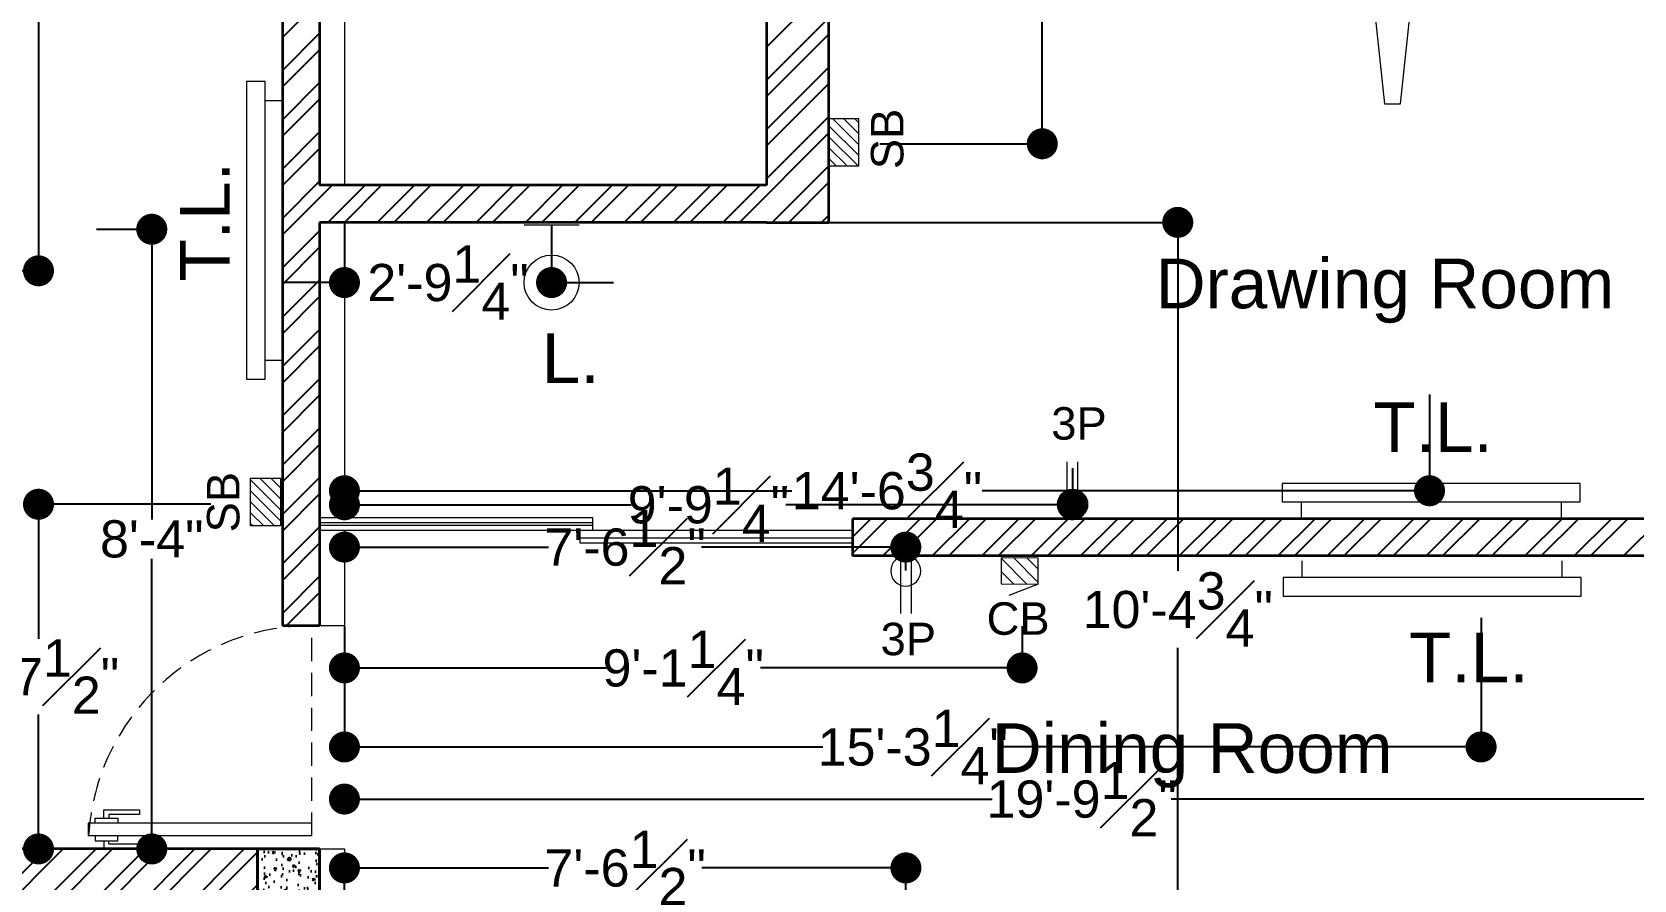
# Model space of a CAD drawing. Header units: inches. Extents: x 4161 to 8381, y 472 to 1500.
# Drawn here: x 7882.6 to 8140.7, y 1224.2 to 1360.9 of the extents above; entities that cross this region are included whole.
import ezdxf

# ---------------------------------------------------------------- set-up
doc = ezdxf.new("R2010")
doc.units = ezdxf.units.IN
doc.header["$MEASUREMENT"] = 0
doc.linetypes.add('ACAD_ISO03W100', pattern=[30, 12, -18])
doc.linetypes.add('HIDDEN', pattern=[0.375, 0.25, -0.125])
doc.layers.get('0').update_dxf_attribs({"lineweight": 35})
for name, color, linetype, lineweight in [('0.Columns', 1, 'Continuous', 35), ('1.Wall', 7, 'Continuous', 35), ('Beam', 170, 'Continuous', 15), ('Doors & Furni', 20, 'Continuous', 5), ('E_Elements', 7, 'Continuous', 15), ('E_FITTINGS', 7, 'Continuous', 15), ('Hatch', 7, 'Continuous', 15)]:
    doc.layers.add(name, color=color, linetype=linetype, lineweight=lineweight)
for name, color, linetype in [('4.Hatch', 14, 'Continuous'), ('5.Texts', 50, 'Continuous'), ('7.Dimention', 8, 'Continuous'), ('Electrical Components', 170, 'Continuous')]:
    doc.layers.add(name, color=color, linetype=linetype)
doc.styles.get("Standard").update_dxf_attribs({"font": 'arial.ttf'})
doc.dimstyles.get("Standard").update_dxf_attribs({"dimtxt": 6, "dimasz": 5, "dimexe": 0.18, "dimexo": 0.0625, "dimgap": 0.09, "dimtad": 0, "dimtih": 1, "dimtoh": 1, "dimzin": 0, "dimdsep": 46, "dimlunit": 4, "dimtxsty": 'Standard', "dimblk": 'DOT', "dimcen": 0.09, "dimadec": 0, "dimazin": 0, "dimtfac": 1, "dimtofl": 0, "dimtmove": 0, "dimatfit": 3, "dimfxl": 1, "dimfrac": 1, "dimtolj": 1, "dimtzin": 0, "dimarcsym": 0})

# ---------------------------------------------------------------- blocks, each defined once
blk = doc.blocks.new('Door')
at = {"layer": 'Doors & Furni', "color": 20}
for p, q in [((4004.74, 983.4), (4002.74, 983.4)), ((4002.74, 983.4), (4002.74, 947.4)), ((4004.74, 947.4), (4004.74, 983.4)), ((4001.9, 980.9), (4000.59, 980.9)), ((4000.59, 980.9), (4000.59, 975.13)), ((4002.74, 982.3), (4001.9, 982.3)), ((4001.9, 982.3), (4001.9, 978.61)), ((4004.74, 982.3), (4005.57, 982.3)), ((4005.57, 982.3), (4005.57, 978.61)), ((4005.57, 980.9), (4006.88, 980.9)), ((4006.88, 980.9), (4006.88, 975.13)), ((4001.34, 975.13), (4001.34, 980.06)), ((4001.34, 980.06), (4001.9, 980.06)), ((4001.9, 978.61), (4002.74, 978.61)), ((4005.57, 978.61), (4004.74, 978.61)), ((4006.13, 980.06), (4005.57, 980.06)), ((4006.13, 975.13), (4006.13, 980.06)), ((4000.59, 975.13), (4001.34, 975.13)), ((4006.88, 975.13), (4006.13, 975.13)), ((4002.74, 947.4), (4004.74, 947.4))]:
    blk.add_line(p, q, dxfattribs=at)
at = {"layer": 'Doors & Furni', "color": 1, "linetype": 'HIDDEN', "ltscale": 15}
blk.add_line((4002.74, 947.4), (4036.59, 947.4), dxfattribs=at)
blk.add_arc((4000.59, 947.4), 36, 0, 86.583, dxfattribs=at)
blk = doc.blocks.new('Hatch')
at = {"layer": '4.Hatch', "color": 244, "linetype": 'Continuous', "true_color": 0x991b1e}
for p, q in [((3054.72, 1312.58), (3058.45, 1316.31)), ((3054.72, 1309.93), (3061.1, 1316.31)), ((3056.4, 1306.31), (3066.4, 1316.31)), ((3059.05, 1306.31), (3069.05, 1316.31)), ((3064.36, 1306.31), (3074.36, 1316.31)), ((3067.01, 1306.31), (3077.01, 1316.31)), ((3072.31, 1306.31), (3082.31, 1316.31)), ((3074.96, 1306.31), (3084.96, 1316.31)), ((3080.27, 1306.31), (3090.27, 1316.31)), ((3082.92, 1306.31), (3092.92, 1316.31)), ((3088.22, 1306.31), (3097.38, 1315.47)), ((3090.87, 1306.31), (3097.38, 1312.82)), ((3044.72, 1299.93), (3051.1, 1306.31)), ((3096.18, 1306.31), (3097.38, 1307.52)), ((3044.72, 1294.63), (3054.72, 1304.63)), ((3044.72, 1291.98), (3054.72, 1301.98)), ((3044.72, 1286.67), (3054.72, 1296.67)), ((3044.72, 1284.02), (3054.72, 1294.02)), ((3044.72, 1278.72), (3054.72, 1288.72)), ((3044.72, 1276.07), (3054.72, 1286.07)), ((3044.72, 1270.76), (3054.72, 1280.76)), ((3044.72, 1268.11), (3054.72, 1278.11)), ((3048.3, 1266.39), (3054.72, 1272.81)), ((3050.95, 1266.39), (3054.72, 1270.16)), ((3044.72, 1151.44), (3049.92, 1156.64)), ((3044.72, 1148.79), (3052.57, 1156.64)), ((3044.72, 1143.48), (3054.72, 1153.48)), ((3044.72, 1140.83), (3054.72, 1150.83)), ((3044.72, 1135.53), (3054.72, 1145.53)), ((3044.72, 1132.88), (3054.72, 1142.88)), ((3044.72, 1127.57), (3054.72, 1137.57)), ((3047.11, 1127.31), (3054.72, 1134.92)), ((3052.41, 1127.31), (3054.72, 1129.62)), ((3030.72, 1121.53), (3036.5, 1127.31)), ((3030.72, 1118.88), (3039.15, 1127.31)), ((3034.46, 1117.31), (3044.46, 1127.31)), ((3054.72, 1121.66), (3060.37, 1127.31)), ((3054.72, 1119.01), (3063.02, 1127.31)), ((3058.32, 1117.31), (3068.32, 1127.31)), ((3060.97, 1117.31), (3070.97, 1127.31)), ((3066.28, 1117.31), (3076.28, 1127.31)), ((3068.93, 1117.31), (3078.93, 1127.31)), ((3074.23, 1117.31), (3084.23, 1127.31)), ((3076.88, 1117.31), (3086.88, 1127.31)), ((3082.19, 1117.31), (3092.19, 1127.31)), ((3084.84, 1117.31), (3094.84, 1127.31)), ((3090.14, 1117.31), (3100.14, 1127.31)), ((3092.79, 1117.31), (3102.79, 1127.31)), ((3098.1, 1117.31), (3108.1, 1127.31)), ((3100.75, 1117.31), (3110.75, 1127.31)), ((3106.05, 1117.31), (3116.05, 1127.31)), ((3108.7, 1117.31), (3118.7, 1127.31)), ((3114.01, 1117.31), (3124.01, 1127.31)), ((3116.66, 1117.31), (3126.66, 1127.31)), ((3121.96, 1117.31), (3131.96, 1127.31)), ((3124.61, 1117.31), (3134.61, 1127.31)), ((3129.92, 1117.31), (3139.92, 1127.31)), ((3132.57, 1117.31), (3142.57, 1127.31)), ((3137.87, 1117.31), (3147.87, 1127.31)), ((3140.52, 1117.31), (3150.52, 1127.31)), ((3145.83, 1117.31), (3155.83, 1127.31)), ((3148.48, 1117.31), (3158.48, 1127.31)), ((3153.78, 1117.31), (3163.78, 1127.31)), ((3156.43, 1117.31), (3166.43, 1127.31)), ((3161.74, 1117.31), (3171.74, 1127.31)), ((3164.39, 1117.31), (3174.39, 1127.31)), ((3169.69, 1117.31), (3179.69, 1127.31)), ((3172.34, 1117.31), (3182.34, 1127.31)), ((3177.65, 1117.31), (3187.65, 1127.31)), ((3180.3, 1117.31), (3190.3, 1127.31)), ((3185.6, 1117.31), (3195.6, 1127.31)), ((3188.25, 1117.31), (3198.25, 1127.31)), ((3193.56, 1117.31), (3203.56, 1127.31)), ((3196.21, 1117.31), (3205.72, 1126.82)), ((3037.11, 1117.31), (3044.72, 1124.92)), ((3201.51, 1117.31), (3205.72, 1121.52)), ((3042.41, 1117.31), (3044.72, 1119.62)), ((3204.16, 1117.31), (3205.72, 1118.87)), ((3209.72, 1114.91), (3212.12, 1117.31)), ((3209.72, 1109.61), (3215.72, 1115.61)), ((3209.72, 1106.96), (3215.72, 1112.96)), ((3209.72, 1101.66), (3215.72, 1107.66)), ((3209.72, 1099), (3215.72, 1105)), ((3209.72, 1093.7), (3215.72, 1099.7)), ((3209.72, 1091.05), (3215.72, 1097.05)), ((3213.79, 1089.81), (3215.72, 1091.75))]:
    blk.add_line(p, q, dxfattribs=at)
blk = doc.blocks.new('FAN')
at = {"layer": 'E_Elements'}
for p, q in [((-23.57, 15.12), (-24.88, 12.85)), ((-4.97, 6.83), (-23.57, 15.12)), ((23.57, 15.12), (4.97, 6.83)), ((24.88, 12.85), (23.57, 15.12)), ((-24.88, 12.85), (-8.39, 0.89)), ((8.39, 0.89), (24.88, 12.85)), ((-8.26, 4.77), (-5.89, 5.4)), ((-5.82, 5.34), (-4.97, 6.83)), ((-3.34, 3.91), (-5.82, 5.34)), ((5.82, 5.34), (3.34, 3.91)), ((4.97, 6.83), (5.82, 5.34)), ((8.26, 4.77), (5.89, 5.4)), ((-7.62, 2.4), (-8.26, 4.77)), ((7.62, 2.4), (8.26, 4.77)), ((-8.39, 0.89), (-7.54, 2.37)), ((-7.54, 2.37), (-5.06, 0.94)), ((5.06, 0.94), (7.54, 2.37)), ((7.54, 2.37), (8.39, 0.89)), ((-1.71, -4.85), (-1.71, -7.71)), ((1.71, -7.71), (1.71, -4.85)), ((-3.43, -7.71), (-1.31, -27.97)), ((-1.71, -7.71), (-3.43, -7.71)), ((1.31, -27.97), (3.43, -7.71)), ((3.43, -7.71), (1.71, -7.71)), ((-1.73, -7.8), (0, -9.53)), ((0, -9.53), (1.73, -7.8)), ((-1.31, -27.97), (1.31, -27.97))]:
    blk.add_line(p, q, dxfattribs=at)
for start, end in [(360, 180), (180, 0)]:
    blk.add_arc((0, 0), 5.14, start, end, dxfattribs=at)
blk = doc.blocks.new('O')
at = {"layer": 'E_Elements', "ltscale": 4}
for p, q in [((9523.61, 2111.57), (9520.91, 2111.57)), ((9523.61, 2069.68), (9520.91, 2069.68))]:
    blk.add_line(p, q, dxfattribs=at)
at = {"layer": 'E_Elements', "ltscale": 0.01}
blk.add_lwpolyline([(9526.61, 2066.63), (9526.61, 2114.63), (9523.61, 2114.63), (9523.61, 2066.63)], close=True, dxfattribs=at)
blk = doc.blocks.new('A$C482B25E6')
at = {"layer": 'E_FITTINGS'}
for p, q in [((0, 0), (0, 7.1)), ((3.9, 3.55), (0, 3.55))]:
    blk.add_line(p, q, dxfattribs=at)
blk.add_circle((7.45, 3.55), 3.55, dxfattribs=at)
blk = doc.blocks.new('2')
at = {"layer": 'Hatch', "ltscale": 0.01}
h = blk.add_hatch(dxfattribs=at)
h.set_pattern_fill('ANSI31', color=256, scale=10, style=0)
h.paths.add_polyline_path([(7846.79, 2035.92), (7841.97, 2035.92), (7841.97, 2028.24), (7846.79, 2028.24)])
at = {"layer": 'E_Elements'}
blk.add_lwpolyline([(7841.97, 2028.24), (7846.79, 2028.24), (7846.79, 2035.92), (7841.97, 2035.92)], close=True, dxfattribs=at)
blk = doc.blocks.new('l')
at = {"layer": 'Hatch', "ltscale": 0.01}
h = blk.add_hatch(dxfattribs=at)
h.set_pattern_fill('ANSI31', color=256, scale=10, style=0)
h.set_pattern_definition([(45, (-245.7583, -15.9394), (-0.88388348, 0.88388348), [])])
h.paths.add_polyline_path([(7980.58, 2127.19), (7980.58, 2132.19), (7977.08, 2132.19), (7977.08, 2127.19)])
at = {"layer": 'E_FITTINGS', "ltscale": 0.01}
blk.add_line((7980.58, 2132.19), (7982.15, 2128.25), dxfattribs=at)
blk.add_lwpolyline([(7977.08, 2127.19), (7980.58, 2127.19), (7980.58, 2132.19), (7977.08, 2132.19)], close=True, dxfattribs=at)
blk = doc.blocks.new('Column2.0')
at = {"layer": '0.Columns', "true_color": 0x991b1e}
h = blk.add_hatch(dxfattribs=at)
h.set_pattern_fill('AR-CONC', color=244, scale=0.54)
h.set_pattern_definition([(50, (868.9964, 332.3348), (3.873205, -0.3388615), [0.405, -4.455]), (355, (868.9964, 332.335), (-0.7492572, 4.0618375), [0.324, -3.564]), (100.45144, (869.319, 332.3066), (3.1239478, 3.722976), [0.344197, -3.7861674]), (46.1842, (868.9964, 333.415), (5.763103, -0.893804), [0.6075, -6.6825]), (96.63564, (869.4767, 333.3403), (5.0471745, 5.2602404), [0.516296, -5.679254]), (351.18416, (868.9964, 333.415), (5.0471745, 5.26024), [0.486, -5.346]), (21, (869.5364, 333.1448), (3.223298, -2.174142), [0.405, -4.455]), (326, (869.5364, 333.145), (1.3139028, 3.9158102), [0.324, -3.564]), (71.45144, (869.805, 332.9636), (4.537201, 1.7416682), [0.344197, -3.7861674]), (37.5, (868.9964, 332.3348), (0.0656632, 1.7976268), [0, -3.5208, 0, -3.618, 0, -3.5775]), (7.5, (868.9964, 332.3348), (1.4205755, 2.1298232), [0, -2.0628, 0, -3.4398, 0, -1.3635]), (327.5, (867.7922, 332.3348), (2.88264116, -0.1217963), [0, -1.35, 0, -4.212, 0, -5.589]), (317.5, (867.2522, 332.3348), (3.1492053, 0.5405669), [0, -1.755, 0, -2.7972, 0, -3.969])])
h.paths.add_polyline_path([(4674.88, 1327.63), (4674.88, 1337.63), (4664.88, 1337.63), (4664.88, 1327.63)])
at = {"layer": '0.Columns', "linetype": 'ACAD_ISO03W100', "lineweight": 40}
for p, q in [((4674.88, 1337.63), (4664.88, 1337.63)), ((4664.88, 1337.63), (4664.88, 1327.63)), ((4674.88, 1327.63), (4674.88, 1337.63)), ((4664.88, 1327.63), (4674.88, 1327.63))]:
    blk.add_line(p, q, dxfattribs=at)
blk = doc.blocks.new('1111111111111111')
at = {"layer": 'E_FITTINGS', "ltscale": 3}
for p, q in [((8001.12, 2853.82), (8010.23, 2853.82)), ((8001.12, 2852.1), (8010.23, 2852.1))]:
    blk.add_line(p, q, dxfattribs=at)
blk.add_circle((8003.38, 2852.96), 2.42, dxfattribs=at)
blk = doc.blocks.new('_Dot')
at = {"color": 0, "linetype": 'ByBlock', "lineweight": -2}
blk.add_line((-0.5, 0), (-1, 0), dxfattribs=at)
at = {"color": 0, "linetype": 'ByBlock', "lineweight": 60, "const_width": 0.5}
blk.add_lwpolyline([(-0.25, 0, 1), (0.25, 0, 1)], format="xyb", close=True, dxfattribs=at)
blk = doc.blocks.new('*D205')
at = {"layer": '7.Dimention', "color": 0, "lineweight": -2, "transparency": 16777216}
for p, q in [((7883.68, 1408.12), (7883.68, 1322.2)), ((7841.87, 1322.44), (7841.87, 1322.56)), ((7846.87, 1322.38), (7849.47, 1322.38)), ((7878.68, 1322.38), (7876.08, 1322.38))]:
    blk.add_line(p, q, dxfattribs=at)
at = {"layer": 'Defpoints', "color": 0, "transparency": 16777216}
for p in [(7883.68, 1408.19), (7841.87, 1322.38), (7841.87, 1322.38)]:
    blk.add_point(p, dxfattribs=at)
at = {"layer": '7.Dimention', "color": 0, "lineweight": -2, "transparency": 16777216, "xscale": 5, "yscale": 5, "zscale": 5, "rotation": 180}
blk.add_blockref('_Dot', (7841.87, 1322.38), dxfattribs=at)
at = {"layer": '7.Dimention', "color": 0, "lineweight": -2, "transparency": 16777216, "xscale": 5, "yscale": 5, "zscale": 5}
blk.add_blockref('_Dot', (7883.68, 1322.38), dxfattribs=at)
at = {"layer": '7.Dimention', "color": 0, "transparency": 16777216, "insert": (7862.78, 1322.38), "char_height": 6, "attachment_point": 5}
blk.add_mtext('\\A1;3\'-5{\\H1x;\\S3#4;}"', dxfattribs=at)
blk = doc.blocks.new('*D167')
at = {"layer": '7.Dimention', "color": 0, "lineweight": -2, "transparency": 16777216}
for p, q in [((7911.45, 1284.75), (7883.5, 1284.75)), ((7883.68, 1279.75), (7883.68, 1263.08)), ((7883.68, 1234.19), (7883.68, 1250.85)), ((7911.45, 1229.19), (7883.5, 1229.19))]:
    blk.add_line(p, q, dxfattribs=at)
at = {"layer": 'Defpoints', "color": 0, "transparency": 16777216}
for p in [(7883.68, 1284.75), (7911.51, 1284.75), (7911.51, 1229.19)]:
    blk.add_point(p, dxfattribs=at)
at = {"layer": '7.Dimention', "color": 0, "lineweight": -2, "transparency": 16777216, "xscale": 5, "yscale": 5, "zscale": 5}
for p, rotation in [((7883.68, 1284.75), 90), ((7883.68, 1229.19), 270)]:
    blk.add_blockref('_Dot', p, dxfattribs=dict(at, rotation=rotation))
at = {"layer": '7.Dimention', "color": 0, "transparency": 16777216, "insert": (7883.68, 1256.97), "char_height": 6, "attachment_point": 5}
blk.add_mtext('\\A1;4\'-7{\\H1x;\\S1#2;}"', dxfattribs=at)
blk = doc.blocks.new('*D168')
at = {"layer": '7.Dimention', "color": 0, "lineweight": -2, "transparency": 16777216}
for p, q in [((7932.97, 1330.12), (7932.97, 1320.31)), ((7966.34, 1329.74), (7966.34, 1320.31)), ((7927.97, 1320.49), (7922.97, 1320.49)), ((7971.34, 1320.49), (7976.34, 1320.49))]:
    blk.add_line(p, q, dxfattribs=at)
at = {"layer": 'Defpoints', "color": 0, "transparency": 16777216}
for p in [(7932.97, 1330.19), (7966.34, 1329.8), (7966.34, 1320.49)]:
    blk.add_point(p, dxfattribs=at)
at = {"layer": '7.Dimention', "color": 0, "lineweight": -2, "transparency": 16777216, "xscale": 5, "yscale": 5, "zscale": 5}
blk.add_blockref('_Dot', (7932.97, 1320.49), dxfattribs=at)
at = {"layer": '7.Dimention', "color": 0, "lineweight": -2, "transparency": 16777216, "xscale": 5, "yscale": 5, "zscale": 5, "rotation": 180}
blk.add_blockref('_Dot', (7966.34, 1320.49), dxfattribs=at)
at = {"layer": '7.Dimention', "color": 0, "transparency": 16777216, "insert": (7949.66, 1320.49), "char_height": 6, "attachment_point": 5}
blk.add_mtext('\\A1;2\'-9{\\H1x;\\S1#4;}"', dxfattribs=at)
blk = doc.blocks.new('*D171')
at = {"layer": '7.Dimention', "color": 0, "lineweight": -2, "transparency": 16777216}
for p, q in [((7893.01, 1329.08), (7902.11, 1329.08)), ((7901.93, 1324.08), (7901.93, 1282.29)), ((7901.93, 1234.19), (7901.93, 1275.98)), ((7893.01, 1229.19), (7902.11, 1229.19))]:
    blk.add_line(p, q, dxfattribs=at)
at = {"layer": 'Defpoints', "color": 0, "transparency": 16777216}
for p in [(7892.95, 1329.08), (7901.93, 1329.08), (7892.95, 1229.19)]:
    blk.add_point(p, dxfattribs=at)
at = {"layer": '7.Dimention', "color": 0, "lineweight": -2, "transparency": 16777216, "xscale": 5, "yscale": 5, "zscale": 5}
for p, rotation in [((7901.93, 1329.08), 90), ((7901.93, 1229.19), 270)]:
    blk.add_blockref('_Dot', p, dxfattribs=dict(at, rotation=rotation))
at = {"layer": '7.Dimention', "color": 0, "transparency": 16777216, "insert": (7901.93, 1279.13), "char_height": 6, "attachment_point": 5}
blk.add_mtext('\\A1;8\'-4"', dxfattribs=at)
blk = doc.blocks.new('*D174')
at = {"layer": '7.Dimention', "color": 0, "lineweight": -2, "transparency": 16777216}
for p, q in [((8019.25, 1456.19), (8045.58, 1456.19)), ((8045.4, 1451.19), (8045.4, 1405.68)), ((8045.4, 1347.86), (8045.4, 1393.37)), ((8019.25, 1342.86), (8045.58, 1342.86))]:
    blk.add_line(p, q, dxfattribs=at)
at = {"layer": 'Defpoints', "color": 0, "transparency": 16777216}
for p in [(8019.18, 1456.19), (8019.18, 1342.86), (8045.4, 1342.86)]:
    blk.add_point(p, dxfattribs=at)
at = {"layer": '7.Dimention', "color": 0, "lineweight": -2, "transparency": 16777216, "xscale": 5, "yscale": 5, "zscale": 5}
for p, rotation in [((8045.4, 1456.19), 90), ((8045.4, 1342.86), 270)]:
    blk.add_blockref('_Dot', p, dxfattribs=dict(at, rotation=rotation))
at = {"layer": '7.Dimention', "color": 0, "transparency": 16777216, "insert": (8045.4, 1399.52), "char_height": 6, "attachment_point": 5}
blk.add_mtext('\\A1;9\'-5{\\H1x;\\S1#4;}"', dxfattribs=at)
blk = doc.blocks.new('*D182')
at = {"layer": '7.Dimention', "color": 0, "lineweight": -2, "transparency": 16777216}
for p, q in [((8050.25, 1290.59), (8050.25, 1284.49)), ((7932.97, 1282.69), (7932.97, 1284.85)), ((7937.97, 1284.67), (7979.17, 1284.67)), ((8045.25, 1284.67), (8004.06, 1284.67))]:
    blk.add_line(p, q, dxfattribs=at)
at = {"layer": 'Defpoints', "color": 0, "transparency": 16777216}
for p in [(8050.25, 1290.65), (8050.25, 1284.67), (7932.97, 1282.62)]:
    blk.add_point(p, dxfattribs=at)
at = {"layer": '7.Dimention', "color": 0, "lineweight": -2, "transparency": 16777216, "xscale": 5, "yscale": 5, "zscale": 5, "rotation": 180}
blk.add_blockref('_Dot', (7932.97, 1284.67), dxfattribs=at)
at = {"layer": '7.Dimention', "color": 0, "lineweight": -2, "transparency": 16777216, "xscale": 5, "yscale": 5, "zscale": 5}
blk.add_blockref('_Dot', (8050.25, 1284.67), dxfattribs=at)
at = {"layer": '7.Dimention', "color": 0, "transparency": 16777216, "insert": (7991.61, 1284.67), "char_height": 6, "attachment_point": 5}
blk.add_mtext('\\A1;9\'-9{\\H1x;\\S1#4;}"', dxfattribs=at)
blk = doc.blocks.new('*D183')
at = {"layer": '7.Dimention', "color": 0, "lineweight": -2, "transparency": 16777216}
for p, q in [((8107.79, 1302.47), (8107.79, 1286.75)), ((7932.97, 1282.69), (7932.97, 1287.11)), ((7937.97, 1286.93), (8005.03, 1286.93)), ((8102.79, 1286.93), (8035.74, 1286.93))]:
    blk.add_line(p, q, dxfattribs=at)
at = {"layer": 'Defpoints', "color": 0, "transparency": 16777216}
for p in [(8107.79, 1302.54), (8107.79, 1286.93), (7932.97, 1282.62)]:
    blk.add_point(p, dxfattribs=at)
at = {"layer": '7.Dimention', "color": 0, "lineweight": -2, "transparency": 16777216, "xscale": 5, "yscale": 5, "zscale": 5, "rotation": 180}
blk.add_blockref('_Dot', (7932.97, 1286.93), dxfattribs=at)
at = {"layer": '7.Dimention', "color": 0, "lineweight": -2, "transparency": 16777216, "xscale": 5, "yscale": 5, "zscale": 5}
blk.add_blockref('_Dot', (8107.79, 1286.93), dxfattribs=at)
at = {"layer": '7.Dimention', "color": 0, "transparency": 16777216, "insert": (8020.38, 1286.93), "char_height": 6, "attachment_point": 5}
blk.add_mtext('\\A1;14\'-6{\\H1x;\\S3#4;}"', dxfattribs=at)
blk = doc.blocks.new('*D184')
at = {"layer": '7.Dimention', "color": 0, "lineweight": -2, "transparency": 16777216}
for p, q in [((7932.97, 1280.52), (7932.97, 1277.67)), ((7937.97, 1277.85), (7965.86, 1277.85)), ((8018.41, 1277.85), (7990.52, 1277.85)), ((8023.41, 1274.05), (8023.41, 1278.03))]:
    blk.add_line(p, q, dxfattribs=at)
at = {"layer": 'Defpoints', "color": 0, "transparency": 16777216}
for p in [(7932.97, 1280.58), (8023.41, 1277.85), (8023.41, 1273.98)]:
    blk.add_point(p, dxfattribs=at)
at = {"layer": '7.Dimention', "color": 0, "lineweight": -2, "transparency": 16777216, "xscale": 5, "yscale": 5, "zscale": 5, "rotation": 180}
blk.add_blockref('_Dot', (7932.97, 1277.85), dxfattribs=at)
at = {"layer": '7.Dimention', "color": 0, "lineweight": -2, "transparency": 16777216, "xscale": 5, "yscale": 5, "zscale": 5}
blk.add_blockref('_Dot', (8023.41, 1277.85), dxfattribs=at)
at = {"layer": '7.Dimention', "color": 0, "transparency": 16777216, "insert": (7978.19, 1277.85), "char_height": 6, "attachment_point": 5}
blk.add_mtext('\\A1;7\'-6{\\H1x;\\S1#2;}"', dxfattribs=at)
blk = doc.blocks.new('*D185')
at = {"layer": '7.Dimention', "color": 0, "lineweight": -2, "transparency": 16777216}
for p, q in [((7932.97, 1265.12), (7932.97, 1258.19)), ((8042.15, 1265.12), (8042.15, 1258.19)), ((7937.97, 1258.37), (7975.12, 1258.37)), ((8037.15, 1258.37), (8000.01, 1258.37))]:
    blk.add_line(p, q, dxfattribs=at)
at = {"layer": 'Defpoints', "color": 0, "transparency": 16777216}
for p in [(7932.97, 1265.19), (8042.15, 1265.19), (8042.15, 1258.37)]:
    blk.add_point(p, dxfattribs=at)
at = {"layer": '7.Dimention', "color": 0, "lineweight": -2, "transparency": 16777216, "xscale": 5, "yscale": 5, "zscale": 5, "rotation": 180}
blk.add_blockref('_Dot', (7932.97, 1258.37), dxfattribs=at)
at = {"layer": '7.Dimention', "color": 0, "lineweight": -2, "transparency": 16777216, "xscale": 5, "yscale": 5, "zscale": 5}
blk.add_blockref('_Dot', (8042.15, 1258.37), dxfattribs=at)
at = {"layer": '7.Dimention', "color": 0, "transparency": 16777216, "insert": (7987.56, 1258.37), "char_height": 6, "attachment_point": 5}
blk.add_mtext('\\A1;9\'-1{\\H1x;\\S1#4;}"', dxfattribs=at)
blk = doc.blocks.new('*D186')
at = {"layer": '7.Dimention', "color": 0, "lineweight": -2, "transparency": 16777216}
for p, q in [((7932.97, 1265.12), (7932.97, 1245.45)), ((8116.1, 1266.42), (8116.1, 1245.45)), ((7937.97, 1245.63), (8010.04, 1245.63)), ((8111.1, 1245.63), (8039.03, 1245.63))]:
    blk.add_line(p, q, dxfattribs=at)
at = {"layer": 'Defpoints', "color": 0, "transparency": 16777216}
for p in [(7932.97, 1265.19), (8116.1, 1266.48), (8116.1, 1245.63)]:
    blk.add_point(p, dxfattribs=at)
at = {"layer": '7.Dimention', "color": 0, "lineweight": -2, "transparency": 16777216, "xscale": 5, "yscale": 5, "zscale": 5, "rotation": 180}
blk.add_blockref('_Dot', (7932.97, 1245.63), dxfattribs=at)
at = {"layer": '7.Dimention', "color": 0, "lineweight": -2, "transparency": 16777216, "xscale": 5, "yscale": 5, "zscale": 5}
blk.add_blockref('_Dot', (8116.1, 1245.63), dxfattribs=at)
at = {"layer": '7.Dimention', "color": 0, "transparency": 16777216, "insert": (8024.54, 1245.63), "char_height": 6, "attachment_point": 5}
blk.add_mtext('\\A1;15\'-3{\\H1x;\\S1#4;}"', dxfattribs=at)
blk = doc.blocks.new('*D126')
at = {"layer": '7.Dimention', "color": 0, "lineweight": -2, "transparency": 16777216}
for p, q in [((7932.97, 1238.41), (7932.97, 1237.05)), ((7937.97, 1237.23), (8037.34, 1237.23)), ((8165.53, 1237.23), (8066.15, 1237.23)), ((8170.53, 1238.41), (8170.53, 1237.05))]:
    blk.add_line(p, q, dxfattribs=at)
at = {"layer": 'Defpoints', "color": 0, "transparency": 16777216}
for p in [(7932.97, 1238.47), (8170.53, 1238.47), (8170.53, 1237.23)]:
    blk.add_point(p, dxfattribs=at)
at = {"layer": '7.Dimention', "color": 0, "lineweight": -2, "transparency": 16777216, "xscale": 5, "yscale": 5, "zscale": 5, "rotation": 180}
blk.add_blockref('_Dot', (7932.97, 1237.23), dxfattribs=at)
at = {"layer": '7.Dimention', "color": 0, "lineweight": -2, "transparency": 16777216, "xscale": 5, "yscale": 5, "zscale": 5}
blk.add_blockref('_Dot', (8170.53, 1237.23), dxfattribs=at)
at = {"layer": '7.Dimention', "color": 0, "transparency": 16777216, "insert": (8051.75, 1237.23), "char_height": 6, "attachment_point": 5}
blk.add_mtext('\\A1;19\'-9{\\H1x;\\S1#2;}"', dxfattribs=at)
blk = doc.blocks.new('*D187')
at = {"layer": '7.Dimention', "color": 0, "lineweight": -2, "transparency": 16777216}
for p, q in [((7932.97, 1191.63), (7932.97, 1226.31)), ((7937.97, 1226.13), (7965.87, 1226.13)), ((8018.43, 1226.13), (7990.53, 1226.13)), ((8023.43, 1191.63), (8023.43, 1226.31))]:
    blk.add_line(p, q, dxfattribs=at)
at = {"layer": 'Defpoints', "color": 0, "transparency": 16777216}
for p in [(8023.43, 1226.13), (7932.97, 1191.56), (8023.43, 1191.56)]:
    blk.add_point(p, dxfattribs=at)
at = {"layer": '7.Dimention', "color": 0, "lineweight": -2, "transparency": 16777216, "xscale": 5, "yscale": 5, "zscale": 5, "rotation": 180}
blk.add_blockref('_Dot', (7932.97, 1226.13), dxfattribs=at)
at = {"layer": '7.Dimention', "color": 0, "lineweight": -2, "transparency": 16777216, "xscale": 5, "yscale": 5, "zscale": 5}
blk.add_blockref('_Dot', (8023.43, 1226.13), dxfattribs=at)
at = {"layer": '7.Dimention', "color": 0, "transparency": 16777216, "insert": (7978.2, 1226.13), "char_height": 6, "attachment_point": 5}
blk.add_mtext('\\A1;7\'-6{\\H1x;\\S1#2;}"', dxfattribs=at)
blk = doc.blocks.new('*D163')
at = {"layer": '7.Dimention', "color": 0, "lineweight": -2, "transparency": 16777216}
for p, q in [((7948.93, 1330.19), (8067.41, 1330.19)), ((8067.23, 1325.19), (8067.23, 1274)), ((8067.23, 1210.4), (8067.23, 1261.59)), ((7948.93, 1205.4), (8067.41, 1205.4))]:
    blk.add_line(p, q, dxfattribs=at)
at = {"layer": 'Defpoints', "color": 0, "transparency": 16777216}
for p in [(7948.87, 1330.19), (7948.87, 1205.4), (8067.23, 1205.4)]:
    blk.add_point(p, dxfattribs=at)
at = {"layer": '7.Dimention', "color": 0, "lineweight": -2, "transparency": 16777216, "xscale": 5, "yscale": 5, "zscale": 5}
for p, rotation in [((8067.23, 1330.19), 90), ((8067.23, 1205.4), 270)]:
    blk.add_blockref('_Dot', p, dxfattribs=dict(at, rotation=rotation))
at = {"layer": '7.Dimention', "color": 0, "transparency": 16777216, "insert": (8067.23, 1267.79), "char_height": 6, "attachment_point": 5}
blk.add_mtext('\\A1;10\'-4{\\H1x;\\S3#4;}"', dxfattribs=at)

msp = doc.modelspace()

# ---------------------------------------------------------------- linework, layer by layer
at = {"layer": '1.Wall'}
for p, q in [((8000.972, 1418.186), (8000.972, 1336.186)), ((8010.972, 1408.185), (8010.972, 1330.186)), ((7922.972, 1378.186), (7922.972, 1265.186)), ((7928.972, 1378.186), (7928.972, 1336.186)), ((8000.972, 1336.186), (7928.972, 1336.186)), ((7928.972, 1330.186), (7928.972, 1265.186)), ((7928.972, 1330.186), (7928.972, 1265.186)), ((8000.972, 1330.186), (7928.972, 1330.186)), ((8000.972, 1330.186), (8006.972, 1330.186)), ((8006.972, 1330.186), (8010.972, 1330.186)), ((8194.972, 1282.42), (8014.8, 1282.42)), ((8014.8, 1282.42), (8014.8, 1276.42)), ((8194.972, 1276.42), (8014.8, 1276.42)), ((7922.972, 1265.186), (7928.972, 1265.186)), ((7922.972, 1229.186), (7767.972, 1229.186)), ((7918.972, 1229.186), (7918.972, 1219.186)), ((7922.972, 1229.186), (7928.972, 1229.186)), ((7928.972, 1229.186), (7928.972, 1191.686))]:
    msp.add_line(p, q, dxfattribs=at)
at = {"layer": '4.Hatch', "color": 244, "linetype": 'Continuous', "true_color": 0x991b1e}
for p, q in [((8000.972, 1358.426), (8010.972, 1368.426)), ((7922.972, 1359.975), (7928.972, 1365.975)), ((8000.972, 1353.122), (8010.972, 1363.122)), ((7922.972, 1354.672), (7928.972, 1360.672)), ((8000.972, 1350.471), (8010.972, 1360.471)), ((7922.972, 1352.02), (7928.972, 1358.02)), ((8000.972, 1345.167), (8010.972, 1355.167)), ((7922.972, 1346.717), (7928.972, 1352.717)), ((8000.972, 1342.516), (8010.972, 1352.516)), ((7922.972, 1344.065), (7928.972, 1350.065)), ((7922.972, 1338.762), (7928.972, 1344.762)), ((8000.972, 1337.212), (8010.972, 1347.212)), ((7922.972, 1336.11), (7928.972, 1342.11)), ((7996.598, 1330.186), (8010.972, 1344.561)), ((8001.901, 1330.186), (8010.972, 1339.257)), ((7922.972, 1330.807), (7928.972, 1336.807)), ((7922.972, 1328.155), (7931.003, 1336.186)), ((7930.306, 1330.186), (7936.306, 1336.186)), ((7932.958, 1330.186), (7938.958, 1336.186)), ((7938.261, 1330.186), (7944.261, 1336.186)), ((7940.913, 1330.186), (7946.913, 1336.186)), ((7946.216, 1330.186), (7952.216, 1336.186)), ((7948.868, 1330.186), (7954.868, 1336.186)), ((7954.171, 1330.186), (7960.171, 1336.186)), ((7956.823, 1330.186), (7962.823, 1336.186)), ((7962.126, 1330.186), (7968.126, 1336.186)), ((7964.778, 1330.186), (7970.778, 1336.186)), ((7970.081, 1330.186), (7976.081, 1336.186)), ((7972.733, 1330.186), (7978.733, 1336.186)), ((7978.036, 1330.186), (7984.036, 1336.186)), ((7980.688, 1330.186), (7986.688, 1336.186)), ((7985.991, 1330.186), (7991.991, 1336.186)), ((7988.643, 1330.186), (7994.643, 1336.186)), ((7993.946, 1330.186), (7999.946, 1336.186)), ((8004.553, 1330.186), (8010.972, 1336.606)), ((8009.856, 1330.186), (8010.972, 1331.302)), ((7922.972, 1322.852), (7928.972, 1328.852)), ((7922.972, 1320.2), (7928.972, 1326.2)), ((7922.972, 1314.897), (7928.972, 1320.897)), ((7922.972, 1312.245), (7928.972, 1318.245)), ((7922.972, 1306.942), (7928.972, 1312.942)), ((7922.972, 1304.29), (7928.972, 1310.29)), ((7922.972, 1298.987), (7928.972, 1304.987)), ((7922.972, 1296.335), (7928.972, 1302.335)), ((7922.972, 1291.032), (7928.972, 1297.032)), ((7922.972, 1288.38), (7928.972, 1294.38)), ((7922.972, 1283.077), (7928.972, 1289.077)), ((7922.972, 1280.426), (7928.972, 1286.426)), ((7922.972, 1275.122), (7928.972, 1281.122)), ((8014.8, 1279.445), (8017.775, 1282.42)), ((8014.8, 1276.794), (8020.426, 1282.42)), ((8019.73, 1276.42), (8025.73, 1282.42)), ((8022.381, 1276.42), (8028.381, 1282.42)), ((8027.684, 1276.42), (8033.684, 1282.42)), ((8030.336, 1276.42), (8036.336, 1282.42)), ((8035.639, 1276.42), (8041.639, 1282.42)), ((8038.291, 1276.42), (8044.291, 1282.42)), ((8043.594, 1276.42), (8049.594, 1282.42)), ((8046.246, 1276.42), (8052.246, 1282.42)), ((8051.549, 1276.42), (8057.549, 1282.42)), ((8054.201, 1276.42), (8060.201, 1282.42)), ((8059.504, 1276.42), (8065.504, 1282.42)), ((8062.156, 1276.42), (8068.156, 1282.42)), ((8067.459, 1276.42), (8073.459, 1282.42)), ((8070.111, 1276.42), (8076.111, 1282.42)), ((8075.414, 1276.42), (8081.414, 1282.42)), ((8078.066, 1276.42), (8084.066, 1282.42)), ((8083.369, 1276.42), (8089.369, 1282.42)), ((8086.021, 1276.42), (8092.021, 1282.42)), ((8091.324, 1276.42), (8097.324, 1282.42)), ((8093.976, 1276.42), (8099.976, 1282.42)), ((8099.279, 1276.42), (8105.279, 1282.42)), ((8101.931, 1276.42), (8107.931, 1282.42)), ((8107.234, 1276.42), (8113.234, 1282.42)), ((8109.886, 1276.42), (8115.886, 1282.42)), ((8115.189, 1276.42), (8121.189, 1282.42)), ((8117.841, 1276.42), (8123.841, 1282.42)), ((8123.144, 1276.42), (8129.144, 1282.42)), ((8125.796, 1276.42), (8131.796, 1282.42)), ((8131.099, 1276.42), (8137.099, 1282.42)), ((8133.75, 1276.42), (8139.75, 1282.42)), ((8139.054, 1276.42), (8145.054, 1282.42)), ((7922.972, 1272.471), (7928.972, 1278.471)), ((7922.972, 1267.167), (7928.972, 1273.167)), ((7923.643, 1265.186), (7928.972, 1270.516)), ((7928.946, 1265.186), (7928.972, 1265.212))]:
    msp.add_line(p, q, dxfattribs=at)
at = {"layer": 'Beam'}
for p, q in [((7932.972, 1378.186), (7932.972, 1336.186)), ((7932.972, 1330.2), (7932.972, 1282.623)), ((7932.972, 1280.579), (7932.972, 1265.186)), ((7928.946, 1265.186), (7932.972, 1265.186)), ((7928.972, 1229.186), (7932.972, 1229.186)), ((7932.972, 1229.186), (7932.972, 1209.256))]:
    msp.add_line(p, q, dxfattribs=at)
at = {"layer": 'Doors & Furni', "color": 4}
for p, q in [((7928.972, 1282.623), (7972.921, 1282.623)), ((7928.972, 1282.623), (7972.921, 1282.623)), ((7928.972, 1282.623), (7972.921, 1282.623)), ((7928.972, 1280.579), (8014.8, 1280.579)), ((7970.878, 1280.579), (7970.878, 1278.535)), ((7972.921, 1282.623), (7972.921, 1280.579)), ((7970.878, 1278.535), (8014.8, 1278.535))]:
    msp.add_line(p, q, dxfattribs=at)
at = {"layer": 'Doors & Furni', "color": 141, "true_color": 0xadddf7}
for p, q in [((7928.972, 1281.805), (7972.921, 1281.805)), ((7928.972, 1281.396), (7972.921, 1281.396)), ((7970.878, 1279.352), (8014.8, 1279.352))]:
    msp.add_line(p, q, dxfattribs=at)

# ---------------------------------------------------------------- block references
at = {"layer": '0.Columns'}
for name, p in [('Hatch', (4713.255, 101.872)), ('Column2.0', (3254.09, -108.443))]:
    msp.add_blockref(name, p, dxfattribs=at)
at = {"layer": 'Doors & Furni', "color": 20, "rotation": 89.99999999999999}
msp.add_blockref('Door', (8875.093, -2771.404), dxfattribs=at)
at = {"layer": 'E_Elements', "color": 7}
for p, rotation in [((17443.788, 3419.526), 180), ((10198.691, -8238.487), 89.99999999999999), ((6017.593, 10796.528), 270)]:
    msp.add_blockref('O', p, dxfattribs=dict(at, rotation=rotation))
at = {"layer": 'E_Elements', "color": 7, "xscale": -1, "rotation": 180}
for p in [(169.001, 3375.176), (75.875, 3317.187)]:
    msp.add_blockref('2', p, dxfattribs=at)
at = {"layer": 'E_FITTINGS', "color": 7}
for name, p, xscale, yscale, zscale, rotation in [('A$C482B25E6', (7961.905, 1329.803), 1.25, 1.25, 1.25, 270), ('l', (5540.961, 10826.613), 1.195730369660597, 1.195730369660597, 1.195730369660597, 269.7254767440075)]:
    msp.add_blockref(name, p, dxfattribs=dict(at, xscale=xscale, yscale=yscale, zscale=zscale, rotation=rotation))
at = {"layer": 'E_FITTINGS', "rotation": 89.99999999999999}
msp.add_blockref('1111111111111111', (10903.249, -6718.639), dxfattribs=at)
at = {"layer": 'E_FITTINGS', "xscale": -1, "rotation": 90}
msp.add_blockref('1111111111111111', (10876.367, 9277.363), dxfattribs=at)
at = {"layer": 'Electrical Components', "color": 7}
msp.add_blockref('FAN', (8101.827, 1377.257), dxfattribs=at)

# ---------------------------------------------------------------- texts
at = {"layer": '5.Texts', "color": 7, "attachment_point": 1, "rotation": 90}
for s, width, gutter_width, heights, insert, char_height in [('\\pxqc;SB', 72.40653, 0.654, [23.305], (8017.797, 1307.438), 5.2318), ('\\pxqc;T.L.', 110.71706, 1, [35.636], (7906.497, 1274.912), 8), ('\\pxqc;SB', 72.40653, 0.654, [23.305], (7910.818, 1248.883), 5.2318)]:
    msp.add_mtext_dynamic_manual_height_columns(s, width=width, gutter_width=gutter_width, heights=heights, dxfattribs=dict(at, insert=insert, char_height=char_height))
at = {"layer": '5.Texts', "color": 2, "true_color": 0xf1eb1f, "char_height": 8, "attachment_point": 1}
for s, insert in [('\\pxqc;Drawing Room', (8045.24, 1324.347)), ('\\pxqc;Dining Room', (8014.178, 1249.451))]:
    msp.add_mtext_dynamic_manual_height_columns(s, width=110.71706, gutter_width=1, heights=[35.636], dxfattribs=dict(at, insert=insert))
at = {"layer": '5.Texts', "color": 7, "attachment_point": 1}
for s, width, gutter_width, heights, insert, char_height in [('\\pxqc;L.', 110.71706, 1, [35.636], (7914.068, 1312.29), 8), ('\\pxqc;T.L.', 110.71706, 1, [35.636], (8052.999, 1301.178), 8), ('\\pxqc;3P', 72.40653, 0.654, [23.305], (8015.111, 1300.396), 5.2318), ('\\pxqc;CB', 72.40653, 0.654, [23.305], (8005.302, 1268.944), 5.2318), ('\\pxqc;3P', 72.40653, 0.654, [23.305], (7987.613, 1265.651), 5.2318), ('\\pxqc;T.L.', 110.71706, 1, [35.636], (8058.759, 1264.07), 8)]:
    msp.add_mtext_dynamic_manual_height_columns(s, width=width, gutter_width=gutter_width, heights=heights, dxfattribs=dict(at, insert=insert, char_height=char_height))

# ---------------------------------------------------------------- dimensions: what is measured, and where the dimension line sits
at = {"layer": '7.Dimention'}
for base, p1, p2, picture, middle in [((8045.396, 1342.86), (8019.183, 1456.186), (8019.183, 1342.86), '*D174', (8045.396, 1399.523)), ((8067.226, 1205.4), (7948.868, 1330.186), (7948.868, 1205.4), '*D163', (8067.226, 1267.793)), ((7901.931, 1329.083), (7892.946, 1229.186), (7892.946, 1329.083), '*D171', (7901.931, 1279.135)), ((7883.681, 1284.748), (7911.508, 1229.186), (7911.508, 1284.748), '*D167', (7883.681, 1256.967))]:
    dim = msp.add_linear_dim(base=base, p1=p1, p2=p2, angle=90, dimstyle='Standard', dxfattribs=at)
    dim.commit()
    dim.dimension.update_dxf_attribs({"geometry": picture, "text_midpoint": middle})
for base, p1, p2, picture, middle in [((7841.872, 1322.377), (7883.679, 1408.186), (7841.872, 1322.377), '*D205', (7862.775, 1322.377)), ((7966.341, 1320.494), (7932.972, 1330.186), (7966.341, 1329.803), '*D168', (7949.657, 1320.494)), ((8107.794, 1286.935), (7932.972, 1282.623), (8107.794, 1302.537), '*D183', (8020.383, 1286.935)), ((8050.254, 1284.672), (7932.972, 1282.623), (8050.254, 1290.65), '*D182', (7991.613, 1284.672)), ((8023.4074, 1277.8501), (7932.9723, 1280.5787), (8023.4074, 1273.9837), '*D184', (7978.1898, 1277.8501)), ((8116.099, 1245.626), (7932.972, 1265.186), (8116.099, 1266.48), '*D186', (8024.536, 1245.626)), ((8042.155, 1258.369), (7932.972, 1265.186), (8042.155, 1265.186), '*D185', (7987.563, 1258.369)), ((8170.525, 1237.233), (7932.972, 1238.468), (8170.525, 1238.468), '*D126', (8051.749, 1237.233)), ((8023.4271, 1226.1253), (7932.9723, 1191.5641), (8023.4271, 1191.5641), '*D187', (7978.1997, 1226.1253))]:
    dim = msp.add_linear_dim(base=base, p1=p1, p2=p2, dimstyle='Standard', dxfattribs=at)
    dim.commit()
    dim.dimension.update_dxf_attribs({"geometry": picture, "text_midpoint": middle})

doc.saveas('drawing.dxf')
